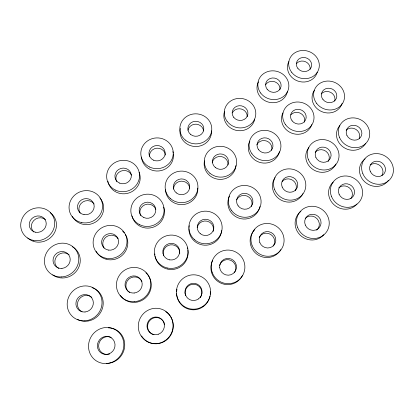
<?xml version="1.0" encoding="UTF-8"?>
<svg xmlns="http://www.w3.org/2000/svg" width="414" height="414" viewBox="0 0 414 414"><rect width="100%" height="100%" fill="white"/><g stroke="black" fill="none" stroke-linecap="round" stroke-linejoin="round"><path stroke-width="0.62" d="M197.799 188.122A16.193 15.608 -1.7 0 1 182.434 204.619A16.193 15.608 -1.7 0 1 165.46 189.736M173.554 189.079A8.094 7.804 -1.7 0 1 181.244 181.161A8.094 7.804 -1.7 0 1 189.715 188.272M108.297 327.816A18.019 17.186 -58.4 0 1 124.723 345.752A18.019 17.186 -58.4 0 1 106.558 363.404M109.508 354.032A9.01 8.596 -58.4 0 1 108.38 354.296M107.811 354.374A9.01 8.596 -58.4 0 1 98.822 344.044A9.01 8.596 -58.4 0 1 111.288 337.42M72.253 246.666A17.29 16.343 -36.8 0 1 77.154 270.176A17.29 16.343 -36.8 0 1 52.723 274.886M58.855 268.536A8.647 8.171 -36.8 0 1 56.578 256.52A8.647 8.171 -36.8 0 1 69.091 254.801M125.359 234.407A16.881 16.234 -30.3 0 1 119.232 257.503A16.881 16.234 -30.3 0 1 96.167 251.298M122.632 231.188A16.881 16.234 -30.3 0 1 124.298 232.942M104.111 248.064A8.44 8.114 -30.2 0 1 106.558 236.658A8.44 8.114 -30.2 0 1 118.114 238.64M221.656 230.531A16.415 16.105 7 0 1 204.433 245.191A16.415 16.105 7 0 1 188.898 228.678M188.97 227.467A16.415 16.105 7 0 1 189.255 225.687M197.235 227.602A8.208 8.052 7 0 1 207.228 221.2A8.208 8.052 7 0 1 213.158 231.421M165.735 311.639A17.559 17.083 -64.5 0 1 168.058 338.636A17.559 17.083 -64.5 0 1 141.562 335.889M153.982 334.735A8.782 8.544 -64.5 0 1 149.128 321.357A8.782 8.544 -64.5 0 1 163.245 321.161M163.54 321.637A8.782 8.544 -64.5 0 1 164.249 323.174M164.42 323.712A8.782 8.544 -64.5 0 1 164.648 324.824M92.105 287.647A17.626 16.798 -46.9 0 1 101.601 310.609A17.626 16.798 -46.9 0 1 77.573 319.453M82.075 311.794A8.813 8.399 -46.9 0 1 79.002 299.369A8.813 8.399 -46.9 0 1 91.841 297.324M99.914 198.016A16.689 15.81 -24.6 0 1 96.876 221.19A16.689 15.81 -24.6 0 1 73.206 217.805M72.885 217.309A16.689 15.81 -24.6 0 1 72.295 216.284M80.187 213.148A8.347 7.902 -24.6 0 1 82.717 202.048A8.347 7.902 -24.6 0 1 94.128 204.009M145.904 272.79A17.176 16.71 -44.5 0 1 145.298 298.101A17.176 16.71 -44.5 0 1 120.226 295.244M129.623 292.553A8.585 8.352 -44.5 0 1 128.775 279.176A8.585 8.352 -44.5 0 1 141.95 281.437M139.114 172.348A16.296 15.478 -14.2 0 1 129.152 192.883A16.296 15.478 -14.2 0 1 108.354 182.988M108.194 182.434A16.296 15.478 -14.2 0 1 107.945 181.296M116.655 181.762A8.145 7.742 -14.2 0 1 120.665 171.205A8.145 7.742 -14.2 0 1 131.486 175.096M210.286 291.71A16.984 16.85 -73.5 0 1 210.25 294.245M209.981 296.129A16.984 16.85 -73.5 0 1 176.607 293.697M176.628 291.792A16.984 16.85 -73.5 0 1 176.975 289.277M185.534 295.643A8.492 8.425 -73.5 0 1 194.663 284.325A8.492 8.425 -73.5 0 1 200.278 297.702M173.347 153.858A16.027 15.199 -5.2 0 1 158.976 170.951A16.027 15.199 -5.2 0 1 141.469 157.051M172.881 151.627A16.027 15.199 -5.2 0 1 173.161 152.735M149.47 156.357A8.011 7.602 -5.2 0 1 156.88 148.181A8.011 7.602 -5.2 0 1 165.445 155.11M163.685 207.14A16.456 15.908 -15.2 0 1 152.243 227.503A16.456 15.908 -15.2 0 1 131.978 215.875M140.667 215.746A8.228 7.954 -15.2 0 1 144.859 204.79A8.228 7.954 -15.2 0 1 155.788 209.349M187.288 247.841A16.679 16.431 -22.1 0 1 187.625 249.016M187.873 250.222A16.679 16.431 -22.1 0 1 174.377 269.26A16.679 16.431 -22.1 0 1 155.105 256.344M154.919 255.117A16.679 16.431 -22.1 0 1 154.826 253.896M163.618 255.805A8.337 8.213 -22.1 0 1 170.273 244.865A8.337 8.213 -22.1 0 1 179.779 253.316M242.5 275.388A16.705 16.524 41.9 0 1 220.212 282.84A16.705 16.524 41.9 0 1 212.646 260.447M219.586 265.426A8.352 8.259 41.9 0 1 231.198 260.515A8.352 8.259 41.9 0 1 234.324 272.8M50.218 212.682A17.072 15.934 -31 0 1 52.133 236.094A17.072 15.934 -31 0 1 27.717 237.993M33.938 232.068A8.534 7.964 -31 0 1 33.643 220.636A8.534 7.964 -31 0 1 45.488 219.627M280.785 249.626A16.529 16.037 35.5 0 1 256.649 254.01A16.529 16.037 35.5 0 1 254.869 229.604M259.221 237.351A8.264 8.021 35.5 0 1 270.689 234.422A8.264 8.021 35.5 0 1 273.245 246.03M235.964 165.559A15.96 15.23 9.3 0 1 217.836 179.205A15.96 15.23 9.3 0 1 204.459 160.839M212.227 162.686A7.98 7.612 9.3 0 1 221.128 156.523A7.98 7.612 9.3 0 1 228.021 164.907M259.899 206.482A16.218 15.665 19.7 0 1 238.956 218.152A16.218 15.665 19.7 0 1 229.491 196.096M236.637 199.884A8.109 7.835 19.7 0 1 247.277 196.122A8.109 7.835 19.7 0 1 251.412 206.555M211.471 130.865A15.779 14.857 3.6 0 1 194.533 146.473A15.779 14.857 3.6 0 1 180.313 128.412M187.977 130.229A7.887 7.426 3.6 0 1 196.081 124.174A7.887 7.426 3.6 0 1 203.595 130.974M279.434 151.721A15.825 14.914 17.4 0 1 258.952 162.128A15.825 14.914 17.4 0 1 249.833 141.164M256.825 144.802A7.913 7.457 17.4 0 1 266.688 141.06A7.913 7.457 17.4 0 1 271.62 150.303M323.851 234.64A16.446 15.644 36.5 0 1 299.927 234.883A16.446 15.644 36.5 0 1 300.906 211.357M305.185 218.463A8.223 7.819 36.5 0 1 316.964 218.608A8.223 7.819 36.5 0 1 316.638 230.189M254.719 119.165A15.618 14.578 11.2 0 1 235.809 130.265A15.618 14.578 11.2 0 1 224.435 111.692M232.301 112.898A7.809 7.292 11.2 0 1 241.29 109.017A7.809 7.292 11.2 0 1 247.184 116.732M302.913 193.607A16.115 15.302 26.4 0 1 280.645 199.874A16.115 15.302 26.4 0 1 275.082 177.575M282.094 181.58A8.057 7.654 26.4 0 1 292.853 180.359A8.057 7.654 26.4 0 1 295.286 190.74M287.419 91.484A15.411 14.159 14.7 0 1 267.682 101.891A15.411 14.159 14.7 0 1 258.46 81.858M265.571 84.798A7.706 7.079 14.7 0 1 274.71 81.765A7.706 7.079 14.7 0 1 279.911 89.719M356.977 204.024A16.234 15.158 34 0 1 333.901 204.63A16.234 15.158 34 0 1 333.229 182.062M338.755 187.899A8.114 7.576 34 0 1 349.602 188.049A8.114 7.576 34 0 1 350.87 198.617M311.825 124.552A15.623 14.469 19.9 0 1 291.492 133.075A15.623 14.469 19.9 0 1 282.917 112.903M290.866 114.864A7.814 7.235 19.9 0 1 300.58 113.322A7.814 7.235 19.9 0 1 304.378 122.146M335.842 164.063A15.913 14.832 26.7 0 1 313.558 169.838A15.913 14.832 26.7 0 1 308.87 147.591M315.204 152.316A7.959 7.416 26.7 0 1 325.906 151.25A7.959 7.416 26.7 0 1 328.121 161.527M317.284 72.202A15.256 13.828 17.2 0 1 297.578 80.973A15.256 13.828 17.2 0 1 288.837 61.551M296.605 63.451A7.628 6.914 17.2 0 1 305.496 61.722A7.628 6.914 17.2 0 1 310.112 69.283M342.057 103.464A15.478 14.117 21.7 0 1 321.181 111.382A15.478 14.117 21.7 0 1 314.314 90.418M321.248 93.942A7.737 7.059 21.7 0 1 330.812 92.446A7.737 7.059 21.7 0 1 334.678 101.099M365.681 143.327A15.768 14.464 27.4 0 1 343.485 147.275A15.768 14.464 27.4 0 1 339.842 125.556M346.171 130.198A7.887 7.229 27.4 0 1 356.009 129.447A7.887 7.229 27.4 0 1 359.207 138.602M388.404 180.344A16.084 14.775 33.2 0 1 364.755 181.829A16.084 14.775 33.2 0 1 365.138 158.836M370.194 164.938A8.042 7.39 33.2 0 1 380.269 165.833A8.042 7.39 33.2 0 1 381.899 175.541M176.271 192.867A8.202 7.902 -1.6 0 0 189.628 188.184A8.202 7.902 -1.6 0 0 178.76 179.391A8.202 7.902 -1.6 0 0 176.271 192.867M170.609 198.694A16.405 15.799 -1.6 0 0 197.597 190.088A16.405 15.799 -1.6 0 0 176.411 171.893A16.405 15.799 -1.6 0 0 170.609 198.694M108.944 353.866A9.134 8.715 -58.2 0 0 112.101 338.455A9.134 8.715 -58.2 0 0 97.559 343.936A9.134 8.715 -58.2 0 0 108.944 353.866M111.149 362.597A18.273 17.424 -58.2 0 0 118.378 331.945A18.273 17.424 -58.2 0 0 89.015 342A18.273 17.424 -58.2 0 0 111.149 362.597M61.934 268.391A8.766 8.28 -36.6 0 0 68.895 255.091A8.766 8.28 -36.6 0 0 54.017 256.437A8.766 8.28 -36.6 0 0 61.934 268.391M61.717 276.935A17.528 16.555 -36.6 0 0 76.424 250.724A17.528 16.555 -36.6 0 0 46.647 252.524A17.528 16.555 -36.6 0 0 61.717 276.935M108.354 250.087A8.554 8.223 -29.9 0 0 118.125 239.028A8.554 8.223 -29.9 0 0 103.759 236.585A8.554 8.223 -29.9 0 0 108.354 250.087M106.119 258.264A17.109 16.441 -29.9 0 0 126.306 236.71A17.109 16.441 -29.9 0 0 97.761 230.981A17.109 16.441 -29.9 0 0 106.119 258.264M200.241 233.651A8.316 8.156 7.1 0 0 213.733 228.776A8.316 8.156 7.1 0 0 202.627 219.731A8.316 8.156 7.1 0 0 200.241 233.651M194.564 239.685A16.632 16.306 7.1 0 0 221.832 230.722A16.632 16.306 7.1 0 0 200.169 211.999A16.632 16.306 7.1 0 0 194.564 239.685M158.562 334.17A8.901 8.658 -64.3 0 0 161.377 319.044A8.901 8.658 -64.3 0 0 147.141 324.405A8.901 8.658 -64.3 0 0 158.562 334.17M165 340.717A17.802 17.321 -64.3 0 0 163.753 310.102A17.802 17.321 -64.3 0 0 138.281 327.076A17.802 17.321 -64.3 0 0 165 340.717M85.03 311.996A8.937 8.513 -46.6 0 0 91.965 298.23A8.937 8.513 -46.6 0 0 76.885 299.658A8.937 8.513 -46.6 0 0 85.03 311.996M84.891 320.829A17.869 17.026 -46.6 0 0 99.562 293.692A17.869 17.026 -46.6 0 0 69.376 295.637A17.869 17.026 -46.6 0 0 84.891 320.829M84.032 214.643A8.456 8.001 -24.4 0 0 93.802 203.905A8.456 8.001 -24.4 0 0 79.617 201.499A8.456 8.001 -24.4 0 0 84.032 214.643M81.739 222.597A16.912 16.006 -24.4 0 0 101.911 201.67A16.912 16.006 -24.4 0 0 73.744 196.029A16.912 16.006 -24.4 0 0 81.739 222.597M134.172 293.024A8.704 8.466 -44.1 0 0 140.75 279.517A8.704 8.466 -44.1 0 0 125.908 280.904A8.704 8.466 -44.1 0 0 134.172 293.024M134.203 301.702A17.409 16.933 -44.1 0 0 148.16 275.067A17.409 16.933 -44.1 0 0 118.42 276.945A17.409 16.933 -44.1 0 0 134.203 301.702M119.46 183.06A8.254 7.835 -14 0 0 131.336 175.257A8.254 7.835 -14 0 0 118.575 169.502A8.254 7.835 -14 0 0 119.46 183.06M115.346 190.057A16.508 15.67 -14.1 0 0 139.559 175.117A16.508 15.67 -14.1 0 0 114.414 162.878A16.508 15.67 -14.1 0 0 115.346 190.057M198.435 298.934A8.606 8.539 -73 0 0 197.136 284.102A8.606 8.539 -73 0 0 185.017 292.708A8.606 8.539 -73 0 0 198.435 298.934M202.881 306.35A17.212 17.083 -73.1 0 0 201.214 276.614A17.212 17.083 -73.1 0 0 176.447 293.045A17.212 17.083 -73.1 0 0 202.881 306.35M153.542 160.182A8.114 7.69 -5.1 0 0 165.145 152.559A8.114 7.69 -5.1 0 0 152.476 146.903A8.114 7.69 -5.1 0 0 153.542 160.182M149.583 167.023A16.234 15.38 -5.1 0 0 173.249 152.435A16.234 15.38 -5.1 0 0 148.284 140.413A16.234 15.38 -5.1 0 0 149.583 167.023M143.855 217.557A8.337 8.052 -14.9 0 0 155.783 209.51A8.337 8.052 -14.9 0 0 142.82 203.626A8.337 8.052 -14.9 0 0 143.855 217.557M139.772 224.75A16.674 16.11 -15 0 0 164.094 209.349A16.674 16.11 -15 0 0 138.55 196.836A16.674 16.11 -15 0 0 139.772 224.75M169.719 259.878A8.451 8.321 -21.4 0 0 179.179 248.773A8.451 8.321 -21.4 0 0 164.808 246.33A8.451 8.321 -21.4 0 0 169.719 259.878M167.696 268.091A16.902 16.643 -21.4 0 0 187.268 246.439A16.902 16.643 -21.4 0 0 158.697 240.71A16.902 16.643 -21.4 0 0 167.696 268.091M219.684 267.563A8.466 8.368 40.9 0 0 233.004 273.654A8.466 8.368 40.9 0 0 231.493 259.148A8.466 8.368 40.9 0 0 219.684 267.563M212.139 272.241A16.927 16.736 40.9 0 0 240.808 278.001A16.927 16.736 40.9 0 0 231.193 250.387A16.927 16.736 40.9 0 0 212.139 272.241M35.754 232.264A8.653 8.068 -30.8 0 0 45.871 221.324A8.653 8.068 -30.8 0 0 31.542 218.892A8.653 8.068 -30.8 0 0 35.754 232.264M33.275 240.358A17.305 16.136 -30.8 0 0 54.136 219.037A17.305 16.136 -30.8 0 0 25.699 213.334A17.305 16.136 -30.8 0 0 33.275 240.358M259.832 242.614A8.373 8.12 35.2 0 0 274.047 245.031A8.373 8.12 35.2 0 0 268.702 231.695A8.373 8.12 35.2 0 0 259.832 242.614M251.95 245.067A16.751 16.244 35.2 0 0 280.247 250.744A16.751 16.244 35.2 0 0 270.352 223.783A16.751 16.244 35.2 0 0 251.95 245.067M215.383 167.535A8.083 7.706 9.3 0 0 228.456 162.981A8.083 7.706 9.3 0 0 217.619 154.381A8.083 7.706 9.3 0 0 215.383 167.535M209.903 173.218A16.167 15.411 9.3 0 0 236.332 164.855A16.167 15.411 9.3 0 0 215.187 147.053A16.167 15.411 9.3 0 0 209.903 173.218M238.148 205.861A8.213 7.928 19.6 0 0 252.235 204.64A8.213 7.928 19.6 0 0 243.83 193.359A8.213 7.928 19.6 0 0 238.148 205.861M231.26 210.126A16.431 15.861 19.6 0 0 259.516 208.501A16.431 15.861 19.6 0 0 243.396 185.467A16.431 15.861 19.6 0 0 231.26 210.126M190.719 134.514A7.99 7.514 3.6 0 0 203.698 130.11A7.99 7.514 3.6 0 0 193.064 121.706A7.99 7.514 3.6 0 0 190.719 134.514M185.239 140.036A15.98 15.028 3.6 0 0 211.471 131.952A15.98 15.028 3.6 0 0 190.735 114.559A15.98 15.028 3.6 0 0 185.239 140.036M258.621 149.754A8.016 7.545 17.4 0 0 272.334 148.642A8.016 7.545 17.4 0 0 264.054 137.857A8.016 7.545 17.4 0 0 258.621 149.754M251.95 153.785A16.027 15.085 17.4 0 0 279.46 152.347A16.027 15.085 17.4 0 0 263.568 130.338A16.027 15.085 17.4 0 0 251.95 153.785M305.335 225.071A8.332 7.918 36.3 0 0 319.411 227.462A8.332 7.918 36.3 0 0 313.89 214.348A8.332 7.918 36.3 0 0 305.335 225.071M297.599 227.472A16.663 15.835 36.3 0 0 325.637 233.082A16.663 15.835 36.3 0 0 315.375 206.576A16.663 15.835 36.3 0 0 297.599 227.472M233.687 117.286A7.907 7.369 11.2 0 0 247.267 116.23A7.907 7.369 11.2 0 0 239.188 105.71A7.907 7.369 11.2 0 0 233.687 117.286M227.043 121.198A15.815 14.744 11.2 0 0 254.279 119.858A15.815 14.744 11.2 0 0 238.79 98.382A15.815 14.744 11.2 0 0 227.043 121.198M282.203 187.107A8.161 7.742 26.3 0 0 296.077 189.467A8.161 7.742 26.3 0 0 290.747 176.726A8.161 7.742 26.3 0 0 282.203 187.107M274.539 189.415A16.327 15.489 26.3 0 0 302.168 194.932A16.327 15.489 26.3 0 0 292.289 169.181A16.327 15.489 26.3 0 0 274.539 189.415M267.159 89.233A7.799 7.157 14.7 0 0 280.501 88.234A7.799 7.157 14.7 0 0 272.407 77.972A7.799 7.157 14.7 0 0 267.159 89.233M260.68 93.031A15.603 14.314 14.7 0 0 287.451 91.779A15.603 14.314 14.7 0 0 271.91 70.835A15.603 14.314 14.7 0 0 260.68 93.031M339.107 194.264A8.223 7.669 33.8 0 0 352.971 196.619A8.223 7.669 33.8 0 0 347.362 183.852A8.223 7.669 33.8 0 0 339.107 194.264M331.536 196.578A16.446 15.339 33.8 0 0 359.166 202.094A16.446 15.339 33.8 0 0 348.717 176.292A16.446 15.339 33.8 0 0 331.536 196.578M292.134 120.893A7.913 7.312 19.9 0 0 305.604 119.837A7.913 7.312 19.9 0 0 297.314 109.322A7.913 7.312 19.9 0 0 292.134 120.893M285.634 124.8A15.82 14.63 19.9 0 0 312.663 123.455A15.82 14.63 19.9 0 0 296.734 102.004A15.82 14.63 19.9 0 0 285.634 124.8M315.841 157.289A8.057 7.499 26.6 0 0 329.513 159.607A8.057 7.499 26.6 0 0 324.1 147.203A8.057 7.499 26.6 0 0 315.841 157.289M308.342 159.514A16.12 15.002 26.6 0 0 335.578 164.938A16.12 15.002 26.6 0 0 325.513 139.865A16.12 15.002 26.6 0 0 308.342 159.514M297.94 68.507A7.721 6.986 17.1 0 0 311.09 67.549A7.721 6.986 17.1 0 0 302.97 57.479A7.721 6.986 17.1 0 0 297.94 68.507M291.596 72.217A15.447 13.978 17.1 0 0 317.993 71.032A15.447 13.978 17.1 0 0 302.386 50.482A15.447 13.978 17.1 0 0 291.596 72.217M323.003 99.557A7.835 7.136 21.7 0 0 336.277 98.548A7.835 7.136 21.7 0 0 327.96 88.234A7.835 7.136 21.7 0 0 323.003 99.557M316.638 103.381A15.67 14.273 21.7 0 0 343.284 102.103A15.67 14.273 21.7 0 0 327.288 81.061A15.67 14.273 21.7 0 0 316.638 103.381M346.865 135.243A7.985 7.312 27.3 0 0 360.382 137.536A7.985 7.312 27.3 0 0 354.876 125.375A7.985 7.312 27.3 0 0 346.865 135.243M339.496 137.412A15.97 14.625 27.3 0 0 366.431 142.763A15.97 14.625 27.3 0 0 356.18 118.192A15.97 14.625 27.3 0 0 339.496 137.412M370.292 171.474A8.145 7.473 33.1 0 0 384.001 173.802A8.145 7.473 33.1 0 0 378.303 161.294A8.145 7.473 33.1 0 0 370.292 171.474M362.855 173.73A16.291 14.945 33.1 0 0 390.174 179.169A16.291 14.945 33.1 0 0 379.545 153.899A16.291 14.945 33.1 0 0 362.855 173.73"/></g></svg>
